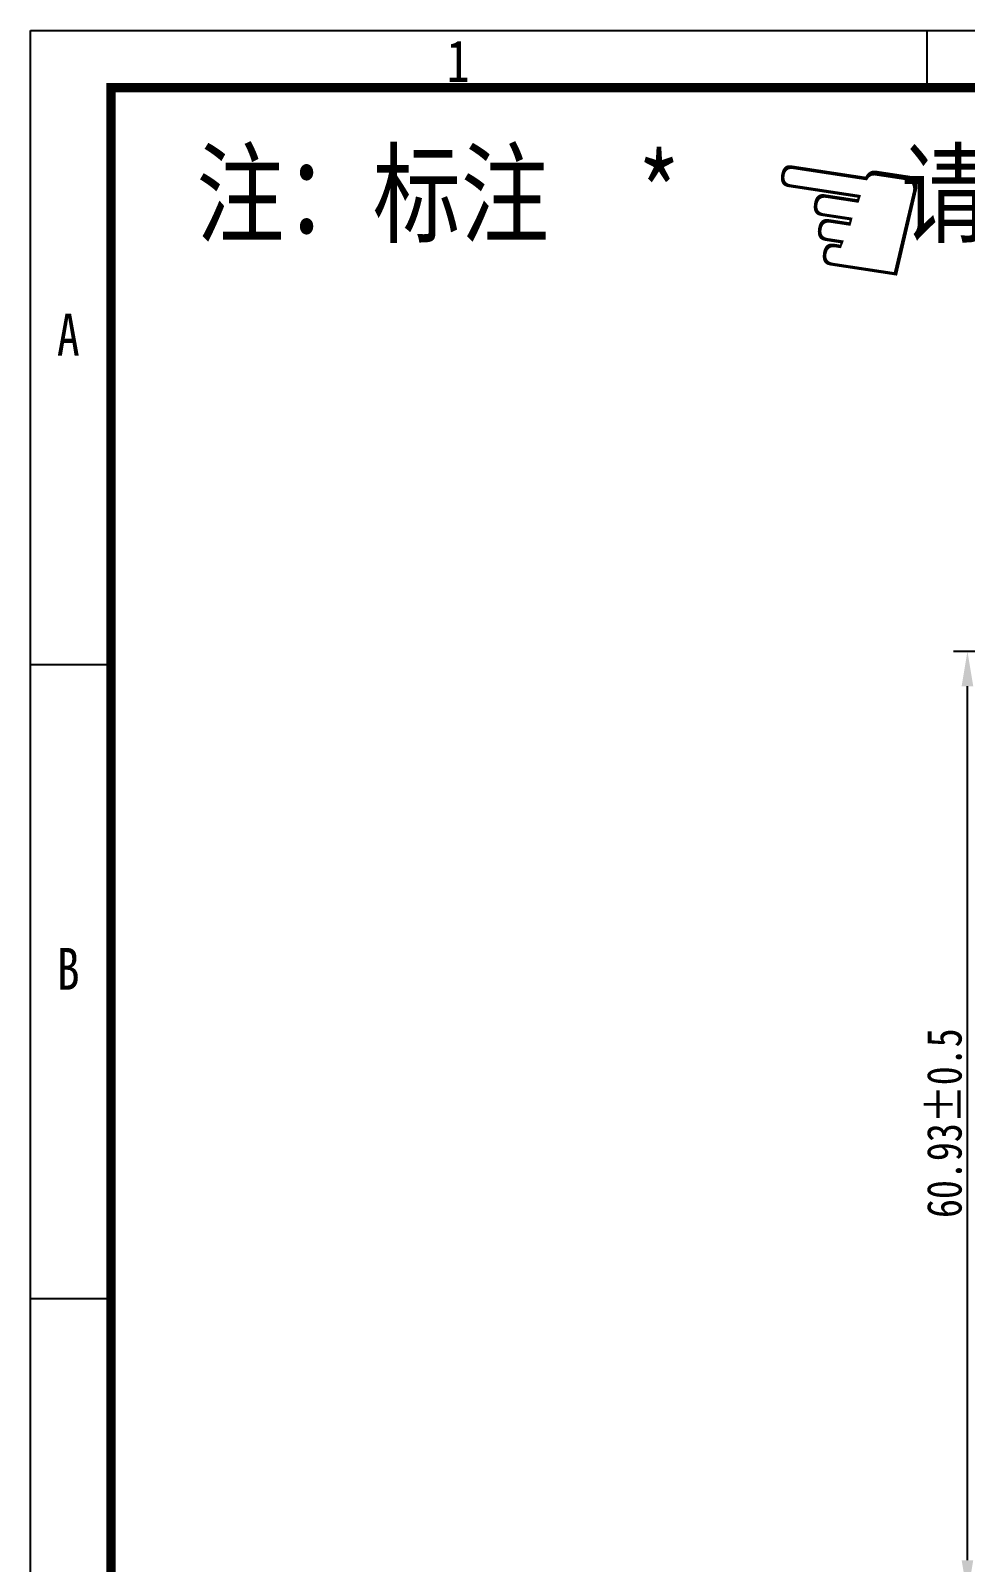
# Model space of a CAD drawing. Header units: inches. Extents: x 265 to 1423, y -753 to -394.
# Drawn here: x 597.5 to 657.9, y -604.4 to -505.5 of the extents above; entities that cross this region are included whole.
import ezdxf

# ---------------------------------------------------------------- set-up
doc = ezdxf.new("R2010")
doc.units = ezdxf.units.IN
doc.header["$LTSCALE"] = 0.909449
doc.header["$MEASUREMENT"] = 0
doc.header["$PDMODE"] = 3
doc.header["$PDSIZE"] = 0.3125
doc.layers.get('0').update_dxf_attribs({"linetype": 'CONTINUOUS'})
doc.layers.get('Defpoints').update_dxf_attribs({"linetype": 'CONTINUOUS'})
doc.layers.add('DIM', color=7, linetype='CONTINUOUS')
doc.layers.add('DIM（标注）', color=3, linetype='CONTINUOUS')
doc.layers.add('剖面', color=7, linetype='CONTINUOUS', lineweight=13)
doc.styles.add('CCN-1', font='SimSun.ttf', dxfattribs={"width": 0.85})
doc.styles.add('RS', font='txt.shx', dxfattribs={"width": 0.95})
doc.styles.get("Standard").update_dxf_attribs({"font": 'txt', "width": 0.8})
doc.styles.add('宋体', font='SimSun.ttf', dxfattribs={"width": 0.8})
doc.dimstyles.new('DIM-CCN', dxfattribs={"dimscale": 0.9, "dimtxt": 1.7, "dimasz": 1.8, "dimexe": 1.5, "dimexo": 0.5, "dimgap": 0.3, "dimtad": 1, "dimzin": 0, "dimdsep": 46, "dimtxsty": 'CCN-1', "dimblk": 'OPEN30', "dimcen": 0.05, "dimclrd": 256, "dimclre": 256, "dimclrt": 256, "dimadec": 0, "dimazin": 0, "dimtfac": 1, "dimtofl": 0, "dimtmove": 0, "dimatfit": 3, "dimldrblk": 'OPEN30', "dimfxl": 1, "dimtolj": 1, "dimtzin": 0, "dimlwd": -1, "dimlwe": -1, "dimarcsym": 0})

# ---------------------------------------------------------------- blocks, each defined once
blk = doc.blocks.new('A$C5D5B2502')
at = {"color": 3, "lineweight": 9, "extrusion": (0, 0, -1), "insert": (0.313, 2.205), "char_height": 2.2, "width": 1.7931, "attachment_point": 1, "text_direction": (0.707107, -0.707107, 0), "style": 'RS'}
blk.add_mtext('\\fWingdings|b0|i0|c2|p2;E', dxfattribs=at)
blk = doc.blocks.new('3')
at = {"layer": 'DIM', "extrusion": (0, 0, -1), "xscale": 1.882916887164354, "yscale": 1.882916887164354, "zscale": -1.882916887163784, "rotation": 180}
blk.add_blockref('A$C5D5B2502', (-1621.196, 1416.426), dxfattribs=at)
blk = doc.blocks.new('*D148')
at = {"layer": 'Defpoints', "color": 0, "transparency": 16777216}
for p in [(657.988, -545.595), (715.992, -545.595), (694.972, -606.521)]:
    blk.add_point(p, dxfattribs=at)
at = {"layer": 'DIM（标注）', "transparency": 16777216}
for p, q in [((715.542, -545.595), (657.088, -545.595)), ((657.988, -604.271), (657.988, -547.845)), ((694.522, -606.521), (657.088, -606.521))]:
    blk.add_line(p, q, dxfattribs=at)
for points in [[(657.613, -547.845), (658.363, -547.845), (657.988, -545.595)], [(657.613, -604.271), (658.363, -604.271), (657.988, -606.521)]]:
    blk.add_solid(points, dxfattribs=at)
at = {"layer": 'DIM（标注）', "transparency": 16777216, "insert": (656.505, -576.058), "char_height": 2.25, "attachment_point": 5, "rotation": 90, "style": '宋体'}
blk.add_mtext('\\A1;60.93%%P0.5', dxfattribs=at)
blk = doc.blocks.new('_Open30')
at = {"color": 0, "linetype": 'ByBlock', "lineweight": -2}
for p, q in [((-1, 0.268), (0, 0)), ((0, 0), (-1, -0.268)), ((0, 0), (-1, 0))]:
    blk.add_line(p, q, dxfattribs=at)

msp = doc.modelspace()

# ---------------------------------------------------------------- linework, layer by layer
for p, q in [((655.394, -509.2), (655.394, -505.52)), ((602.679, -546.462), (597.49, -546.462)), ((602.679, -587.404), (597.49, -587.404))]:
    msp.add_line(p, q)
msp.add_lwpolyline([(597.49, -505.52), (943.405, -505.52), (943.405, -750.85), (597.49, -750.85), (597.49, -505.52)])
at = {"color": 7, "linetype": 'Continuous', "const_width": 0.595}
msp.add_lwpolyline([(602.679, -747.17), (938.217, -747.17), (938.217, -509.2), (602.679, -509.2)], close=True, dxfattribs=at)

# ---------------------------------------------------------------- block references
at = {"layer": '剖面', "xscale": 2.45750455306719, "yscale": 2.45750455306719, "zscale": 2.45750455306719, "rotation": 306.3439900159001}
msp.add_blockref('3', (-4512.069, 642.138), dxfattribs=at)

# ---------------------------------------------------------------- texts
at = {"char_height": 2.699, "attachment_point": 1}
for s, insert, width in [('1', (624.361, -506.13), 4.58438), ('A', (599.188, -523.801), 14.74619), ('B', (599.188, -564.743), 10.74352)]:
    msp.add_mtext(s, dxfattribs=dict(at, insert=insert, width=width))
at = {"layer": 'DIM', "insert": (608.192, -513.441), "char_height": 5.21794, "width": 121.66115, "attachment_point": 1}
msp.add_mtext('{\\fSimSun|b0|i0|c134|p2;注：标注  \\C1;*\\C256;     请重点确认}', dxfattribs=at)

# ---------------------------------------------------------------- dimensions: what is measured, and where the dimension line sits
at = {"layer": 'DIM（标注）'}
dim = msp.add_linear_dim(base=(657.988, -545.595), p1=(694.972, -606.521), p2=(715.992, -545.595), angle=90, text='<>%%P0.5', dimstyle='DIM-CCN', override={"dimtxt": 2.5, "dimasz": 2.5, "dimexe": 1, "dimtxsty": '宋体', "dimsah": 1}, dxfattribs=at)
dim.commit()
dim.dimension.update_dxf_attribs({"geometry": '*D148', "text_midpoint": (656.505, -576.058)})

doc.saveas('drawing.dxf')
